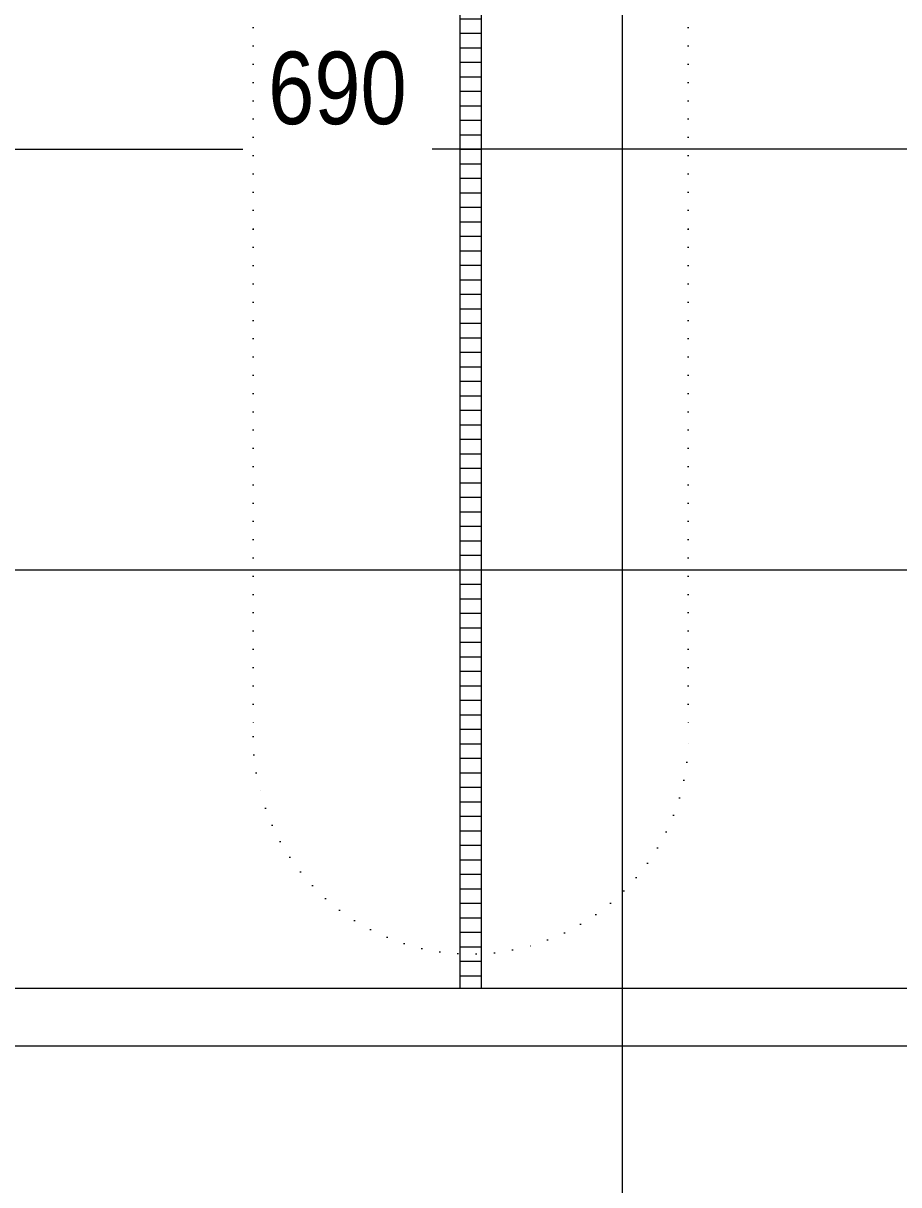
# Model space of a CAD drawing. Header units: metres. Extents: x -17822 to 152406, y -4219 to 19791.
# Drawn here: x 3041 to 3645, y 216 to 1017 of the extents above; entities that cross this region are included whole.
import ezdxf

# ---------------------------------------------------------------- set-up
doc = ezdxf.new("R2010")
doc.units = ezdxf.units.M
doc.header["$LTSCALE"] = 100
doc.header["$MEASUREMENT"] = 0
doc.linetypes.add('DOT2', pattern=[0.125, 0, -0.125])
doc.layers.get('0').update_dxf_attribs({"color": 9, "lineweight": 9})
doc.layers.add('06D', color=9, linetype='Continuous', lineweight=9)
doc.layers.add('25', color=9, linetype='Continuous', lineweight=9)
doc.styles.add('MuuM_TEXT-STANDART', font='ARIALN.TTF')
doc.dimstyles.new('MuuM_DIM200', dxfattribs={"dimscale": 20, "dimtxt": 2, "dimasz": 1, "dimexe": 1, "dimexo": 1, "dimgap": 1, "dimtad": 1, "dimdec": 1, "dimrnd": 0.5, "dimdsep": 46, "dimtxsty": 'MuuM_TEXT-STANDART', "dimblk": 'ARCHTICK', "dimcen": 0, "dimdle": 0.15, "dimclrd": 256, "dimclre": 256, "dimclrt": 256, "dimadec": 0, "dimazin": 0, "dimtfac": 5, "dimtdec": 1, "dimtix": 1, "dimtmove": 2, "dimatfit": 3, "dimldrblk": 'DOT', "dimfxl": 3, "dimfxlon": 1, "dimtolj": 1, "dimlwd": -1, "dimlwe": -1, "dimarcsym": 0})

# ---------------------------------------------------------------- blocks, each defined once
blk = doc.blocks.new('p-ızgara')
at = {"layer": '06D'}
h = blk.add_hatch(dxfattribs=at)
h.set_pattern_fill('_USER', color=252, scale=10, angle=180, style=0, pattern_type=0)
h.set_pattern_definition([(180, (-7e-12, -8630), (-1e-15, -10), [])])
h.paths.add_polyline_path([(3342.5, -4975), (3342.5, -8278.51), (3357.5, -8278.51), (3357.5, -4975)])
blk.add_lwpolyline([(3342.5, -4975), (3342.5, -8278.51), (3357.5, -8278.51), (3357.5, -4975)], close=True, dxfattribs=at)
blk = doc.blocks.new('_ArchTick')
at = {"color": 0, "linetype": 'ByBlock', "const_width": 0.15}
blk.add_lwpolyline([(-0.5, -0.5), (0.5, 0.5)], dxfattribs=at)
blk = doc.blocks.new('*D511')
at = {"layer": '25', "transparency": 16777216}
for p, q in [((3000, -32440.77), (3000, -32360.77)), ((3690, -32440.77), (3690, -32360.77)), ((2997, -32380.77), (3192.72, -32380.77)), ((3693, -32380.77), (3323.41, -32380.77))]:
    blk.add_line(p, q, dxfattribs=at)
at = {"layer": '25', "transparency": 16777216, "xscale": 20, "yscale": 20, "zscale": 20, "rotation": 180}
blk.add_blockref('_ArchTick', (3000, -32380.77), dxfattribs=at)
at = {"layer": '25', "transparency": 16777216, "xscale": 20, "yscale": 20, "zscale": 20}
blk.add_blockref('_ArchTick', (3690, -32380.77), dxfattribs=at)
at = {"layer": '25', "transparency": 16777216, "insert": (3258.06, -32338.81), "char_height": 50, "attachment_point": 5, "style": 'MuuM_TEXT-STANDART'}
blk.add_mtext('\\A1;690', dxfattribs=at)
blk = doc.blocks.new('_Dot')
at = {"color": 0, "linetype": 'ByBlock', "lineweight": -2}
blk.add_line((-0.5, 0), (-1, 0), dxfattribs=at)
at = {"color": 0, "linetype": 'ByBlock', "const_width": 0.5}
blk.add_lwpolyline([(-0.25, 0, 1), (0.25, 0, 1)], format="xyb", close=True, dxfattribs=at)
blk = doc.blocks.new('*D521')
at = {"layer": '25', "transparency": 16777216}
for p, q in [((875, -32730.79), (875, -32650.79)), ((4425, -32730.79), (4425, -32650.79)), ((872, -32670.79), (4428, -32670.79))]:
    blk.add_line(p, q, dxfattribs=at)
at = {"layer": '25', "transparency": 16777216, "xscale": 20, "yscale": 20, "zscale": 20, "rotation": 180}
blk.add_blockref('_ArchTick', (875, -32670.79), dxfattribs=at)
at = {"layer": '25', "transparency": 16777216, "xscale": 20, "yscale": 20, "zscale": 20}
blk.add_blockref('_ArchTick', (4425, -32670.79), dxfattribs=at)
at = {"layer": '25', "transparency": 16777216, "insert": (2650, -32625.26), "char_height": 50, "attachment_point": 5, "style": 'MuuM_TEXT-STANDART'}
blk.add_mtext('\\A1;3550', dxfattribs=at)
blk = doc.blocks.new('*D526')
at = {"layer": '25', "transparency": 16777216}
for p, q in [((3454.6, -33313.79), (3454.6, -30907.79)), ((3514.6, -30910.79), (3434.6, -30910.79)), ((3514.6, -33310.79), (3434.6, -33310.79))]:
    blk.add_line(p, q, dxfattribs=at)
at = {"layer": '25', "transparency": 16777216, "xscale": 20, "yscale": 20, "zscale": 20}
for p, rotation in [((3454.6, -30910.79), 90), ((3454.6, -33310.79), 270)]:
    blk.add_blockref('_ArchTick', p, dxfattribs=dict(at, rotation=rotation))
at = {"layer": '25', "transparency": 16777216, "insert": (3414.18, -32110.79), "char_height": 40, "attachment_point": 5, "rotation": 90, "style": 'MuuM_TEXT-STANDART'}
blk.add_mtext('\\A1;2400', dxfattribs=at)
blk = doc.blocks.new('2.bod.Mimari')
at = {"layer": '06D', "linetype": 'DOT2'}
for points in [[(3200, -4327.5), (3200, -7755), (3200, -8105)], [(3500, -4327.5), (3500, -7755), (3500, -8105)]]:
    blk.add_lwpolyline(points, dxfattribs=at)
blk.add_lwpolyline([(3200, -8105, 1), (3500, -8105, 1)], format="xyb", dxfattribs=at)
blk.add_lwpolyline([(3200, -8105, 1), (3500, -8105, 1)], format="xyb", dxfattribs=at)
at = {"layer": '06D'}
blk.add_lwpolyline([(1942.5, -8278.51), (8760, -8278.51), (8760, -8733.51), (8720, -8733.51), (8720, -8318.51), (1942.5, -8318.51), (1942.5, -8278.51)], dxfattribs=at)
blk.add_blockref('p-ızgara', (0, 0), dxfattribs=at)
at = {"layer": '25'}
dim = blk.add_linear_dim(base=(3454.6, -6230), p1=(3660, -8630), p2=(13317.29, -6230), angle=90, dimstyle='MuuM_DIM200', dxfattribs=at)
dim.commit()
dim.dimension.update_dxf_attribs({"geometry": '*D526', "text_midpoint": (3414.18, -7430), "insert": (0, 24680.79)})
dim = blk.add_linear_dim(base=(3690, -7699.98), p1=(3000, -7959.4), p2=(3690, -7889.37), dimstyle='MuuM_DIM200', override={"dimtxt": 2.5}, dxfattribs=at)
dim.commit()
dim.dimension.update_dxf_attribs({"geometry": '*D511', "text_midpoint": (3258.06, -7658.02), "dimtype": 128, "insert": (0, 24680.79)})
dim = blk.add_linear_dim(base=(4425, -7990), p1=(875, -8249.42), p2=(4425, -8179.39), dimstyle='MuuM_DIM200', override={"dimtxt": 2.5}, dxfattribs=at)
dim.commit()
dim.dimension.update_dxf_attribs({"geometry": '*D521', "text_midpoint": (2650, -7944.47), "insert": (0, 24680.79)})

msp = doc.modelspace()

# ---------------------------------------------------------------- block references
msp.add_blockref('2.bod.Mimari', (0, 8630))

doc.saveas('drawing.dxf')
